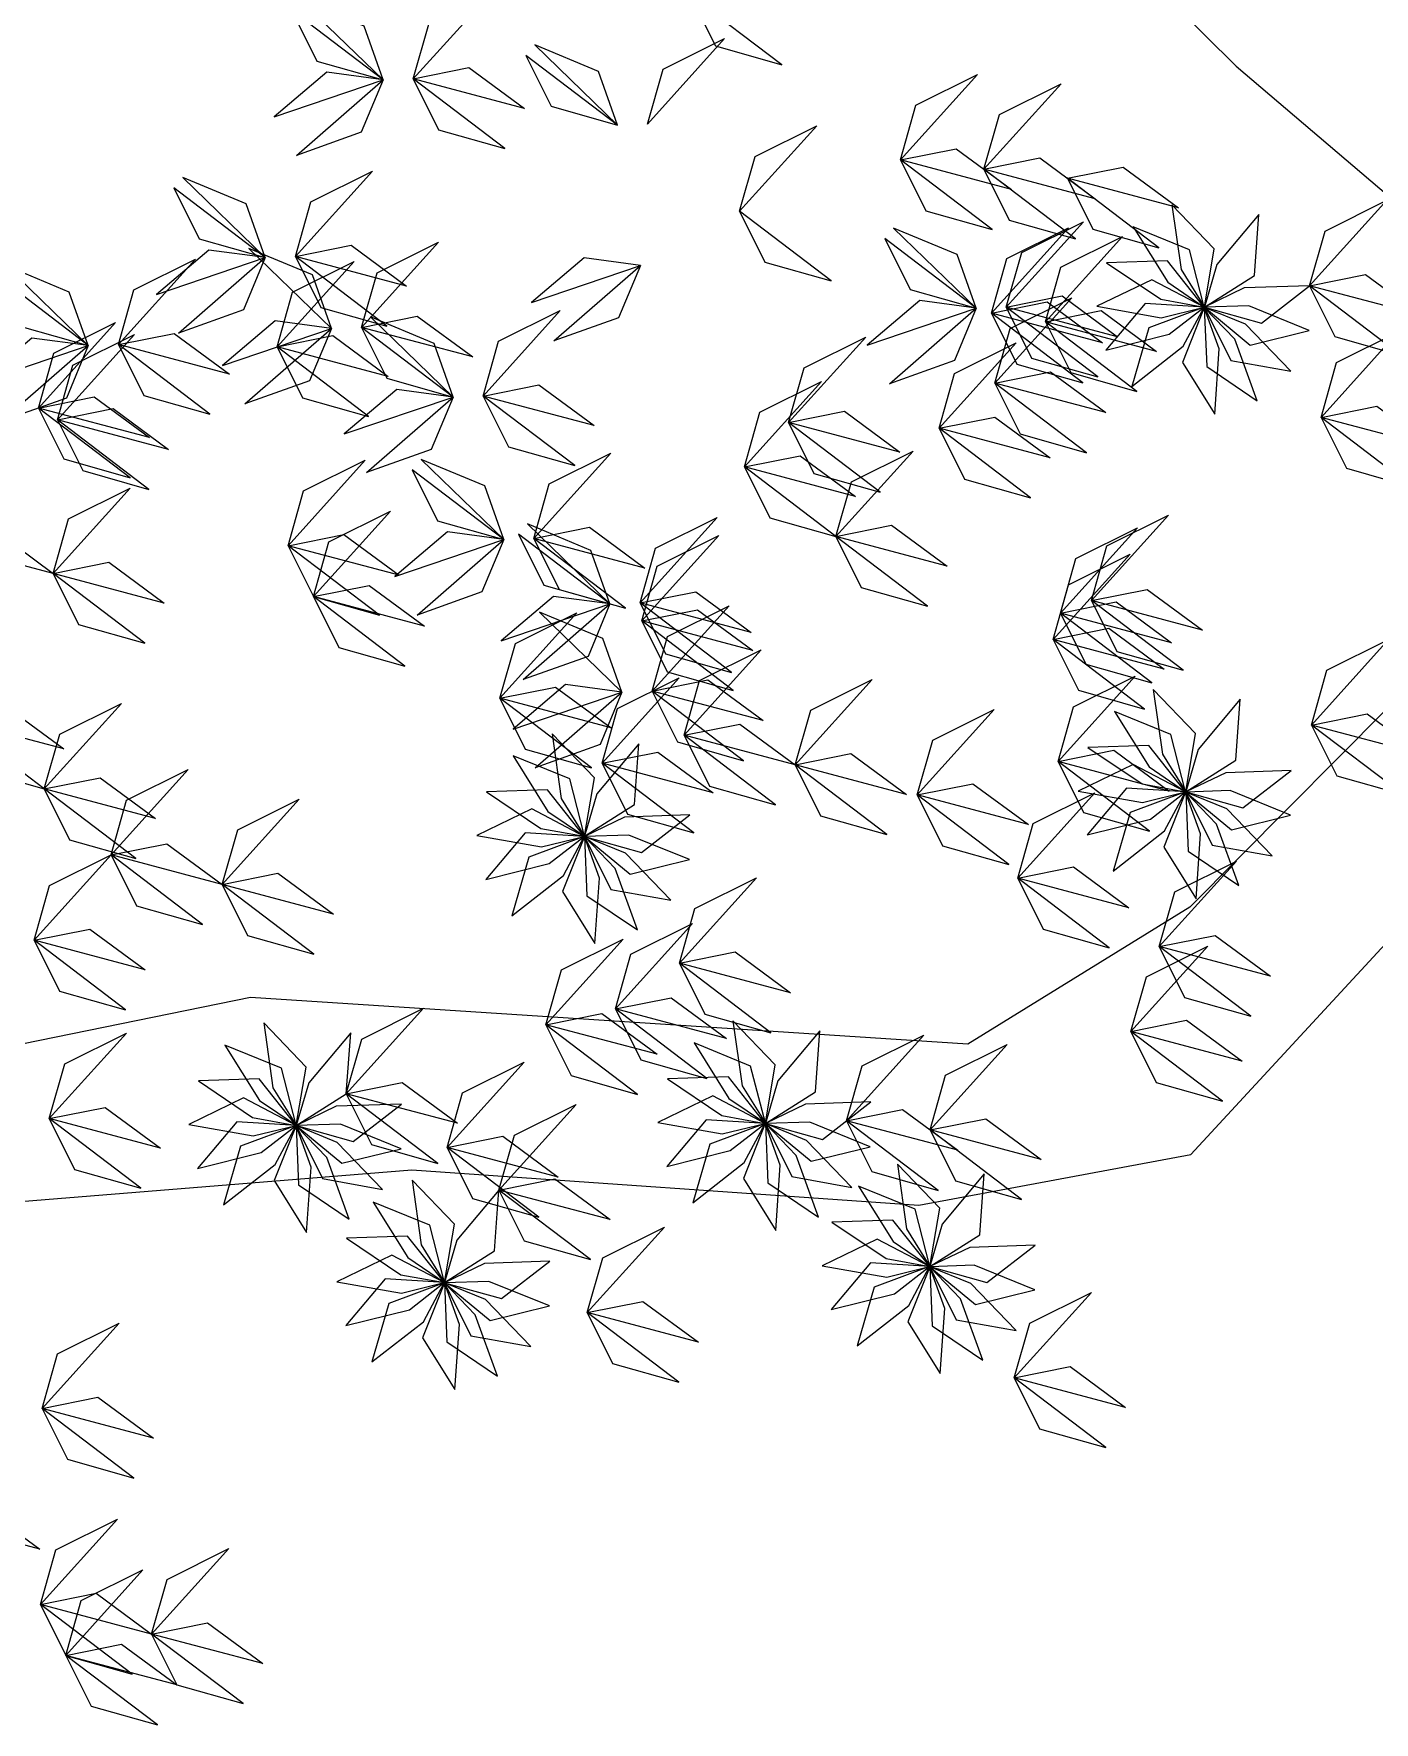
# Model space of a CAD drawing. Header units: inches. Extents: x -173 to 14008, y -3334 to 10368.
# Drawn here: x 6540.6 to 6610.5, y 7983.3 to 8071.3 of the extents above; entities that cross this region are included whole.
import ezdxf

# ---------------------------------------------------------------- set-up
doc = ezdxf.new("R2010")
doc.units = ezdxf.units.IN
doc.header["$MEASUREMENT"] = 0
doc.layers.add('ARREDAMENTO', color=8, linetype='Continuous', lineweight=18)

msp = doc.modelspace()

# ---------------------------------------------------------------- linework, layer by layer
at = {"layer": 'ARREDAMENTO', "linetype": 'Continuous', "lineweight": 0}
for points in [[(6539.931, 8123.525), (6550.28, 8115.183), (6563.2, 8108.784), (6573.536, 8103.665), (6580.661, 8095.31), (6593.618, 8079.241), (6603.327, 8069.606), (6616.912, 8058.052), (6620.813, 8049.685), (6613.762, 8038.697), (6600.916, 8025.752), (6589.337, 8018.615), (6551.93, 8021.051), (6535.823, 8017.766)], [(6535.208, 8010.026), (6560.347, 8012.057), (6586.79, 8010.223), (6600.965, 8012.857), (6618.303, 8031.621), (6629.869, 8041.982), (6637.671, 8025.248), (6648.77, 7989.183), (6654.05, 7957.609)]]:
    msp.add_lwpolyline(points, dxfattribs=at)
at = {"layer": 'ARREDAMENTO', "lineweight": 0}
for points in [[(6560.425, 8068.951), (6561.231, 8071.804), (6564.444, 8073.404), (6560.425, 8068.951)], [(6554.083, 8072.53), (6555.405, 8069.876), (6558.858, 8068.899), (6554.083, 8072.53)], [(6558.858, 8068.899), (6557.862, 8071.691), (6554.55, 8073.073), (6558.858, 8068.899)], [(6574.864, 8073.316), (6576.185, 8070.662), (6579.638, 8069.685), (6574.864, 8073.316)], [(6571.076, 8066.542), (6570.08, 8069.334), (6566.768, 8070.716), (6571.076, 8066.542)], [(6572.643, 8066.594), (6573.45, 8069.447), (6576.662, 8071.046), (6572.643, 8066.594)], [(6566.302, 8070.173), (6567.623, 8067.519), (6571.076, 8066.542), (6566.302, 8070.173)], [(6558.858, 8068.899), (6555.919, 8069.289), (6553.177, 8066.973), (6558.858, 8068.899)], [(6560.425, 8068.951), (6563.331, 8069.536), (6566.221, 8067.409), (6560.425, 8068.951)], [(6560.425, 8068.951), (6561.746, 8066.298), (6565.199, 8065.321), (6560.425, 8068.951)], [(6585.831, 8064.719), (6586.638, 8067.572), (6589.85, 8069.171), (6585.831, 8064.719)], [(6558.858, 8068.899), (6557.717, 8066.163), (6554.337, 8064.958), (6558.858, 8068.899)], [(6590.182, 8064.24), (6590.989, 8067.093), (6594.201, 8068.693), (6590.182, 8064.24)], [(6577.444, 8062.049), (6578.25, 8064.902), (6581.463, 8066.501), (6577.444, 8062.049)], [(6585.831, 8064.719), (6588.737, 8065.304), (6591.627, 8063.177), (6585.831, 8064.719)], [(6585.831, 8064.719), (6587.152, 8062.065), (6590.605, 8061.088), (6585.831, 8064.719)], [(6590.182, 8064.24), (6593.088, 8064.825), (6595.978, 8062.698), (6590.182, 8064.24)], [(6552.709, 8059.634), (6551.713, 8062.427), (6548.401, 8063.808), (6552.709, 8059.634)], [(6554.276, 8059.687), (6555.083, 8062.539), (6558.295, 8064.139), (6554.276, 8059.687)], [(6590.182, 8064.24), (6591.503, 8061.587), (6594.956, 8060.61), (6590.182, 8064.24)], [(6594.533, 8063.762), (6597.44, 8064.347), (6600.33, 8062.219), (6594.533, 8063.762)], [(6594.533, 8063.762), (6595.855, 8061.108), (6599.308, 8060.131), (6594.533, 8063.762)], [(6547.935, 8063.265), (6549.256, 8060.611), (6552.709, 8059.634), (6547.935, 8063.265)], [(6577.444, 8062.049), (6578.765, 8059.395), (6582.218, 8058.418), (6577.444, 8062.049)], [(6599.985, 8062.387), (6600.46, 8059.011), (6601.675, 8057.051), (6602.19, 8060.092), (6599.985, 8062.387)], [(6607.165, 8058.163), (6607.972, 8061.015), (6611.184, 8062.615), (6607.165, 8058.163)], [(6589.78, 8056.994), (6588.784, 8059.786), (6585.472, 8061.168), (6589.78, 8056.994)], [(6590.568, 8056.729), (6591.374, 8059.582), (6594.587, 8061.181), (6590.568, 8056.729)], [(6591.347, 8057.046), (6592.153, 8059.899), (6595.366, 8061.499), (6591.347, 8057.046)], [(6597.957, 8061.238), (6599.764, 8058.347), (6601.671, 8057.051), (6600.904, 8060.038), (6597.957, 8061.238)], [(6604.515, 8061.873), (6602.325, 8059.262), (6601.681, 8057.047), (6604.286, 8058.699), (6604.515, 8061.873)], [(6554.276, 8059.687), (6557.182, 8060.272), (6560.072, 8058.144), (6554.276, 8059.687)], [(6557.729, 8055.989), (6558.536, 8058.842), (6561.748, 8060.441), (6557.729, 8055.989)], [(6585.006, 8060.625), (6586.327, 8057.971), (6589.78, 8056.994), (6585.006, 8060.625)], [(6593.388, 8056.283), (6594.195, 8059.135), (6597.407, 8060.735), (6593.388, 8056.283)], [(6545.048, 8055.093), (6545.854, 8057.945), (6549.067, 8059.545), (6545.048, 8055.093)], [(6552.709, 8059.634), (6549.77, 8060.024), (6547.029, 8057.709), (6552.709, 8059.634)], [(6552.709, 8059.634), (6551.568, 8056.898), (6548.188, 8055.693), (6552.709, 8059.634)], [(6556.162, 8055.937), (6555.167, 8058.729), (6551.855, 8060.111), (6556.162, 8055.937)], [(6553.322, 8054.974), (6554.129, 8057.826), (6557.341, 8059.426), (6553.322, 8054.974)], [(6554.276, 8059.687), (6555.597, 8057.033), (6559.05, 8056.056), (6554.276, 8059.687)], [(6572.269, 8059.222), (6569.331, 8059.612), (6566.589, 8057.296), (6572.269, 8059.222)], [(6596.572, 8059.363), (6599.398, 8057.458), (6601.668, 8057.049), (6599.752, 8059.466), (6596.572, 8059.363)], [(6538.707, 8058.671), (6540.028, 8056.017), (6543.481, 8055.04), (6538.707, 8058.671)], [(6543.481, 8055.04), (6542.485, 8057.833), (6539.173, 8059.214), (6543.481, 8055.04)], [(6572.269, 8059.222), (6571.128, 8056.486), (6567.748, 8055.281), (6572.269, 8059.222)], [(6596.069, 8057.088), (6599.426, 8056.496), (6601.666, 8057.046), (6598.932, 8058.475), (6596.069, 8057.088)], [(6607.165, 8058.163), (6610.071, 8058.748), (6612.961, 8056.62), (6607.165, 8058.163)], [(6590.75, 8053.087), (6591.556, 8055.939), (6594.769, 8057.539), (6590.75, 8053.087)], [(6591.347, 8057.046), (6594.253, 8057.631), (6597.143, 8055.504), (6591.347, 8057.046)], [(6607.165, 8058.163), (6603.759, 8058.044), (6601.682, 8057.04), (6604.653, 8056.21), (6607.165, 8058.163)], [(6607.165, 8058.163), (6608.486, 8055.509), (6611.939, 8054.532), (6607.165, 8058.163)], [(6564.07, 8052.411), (6564.877, 8055.263), (6568.089, 8056.863), (6564.07, 8052.411)], [(6589.78, 8056.994), (6586.841, 8057.384), (6584.099, 8055.068), (6589.78, 8056.994)], [(6589.78, 8056.994), (6588.639, 8054.258), (6585.259, 8053.053), (6589.78, 8056.994)], [(6590.568, 8056.729), (6593.474, 8057.314), (6596.364, 8055.187), (6590.568, 8056.729)], [(6590.568, 8056.729), (6591.889, 8054.075), (6595.342, 8053.098), (6590.568, 8056.729)], [(6591.347, 8057.046), (6592.668, 8054.393), (6596.121, 8053.416), (6591.347, 8057.046)], [(6593.388, 8056.283), (6596.294, 8056.868), (6599.184, 8054.74), (6593.388, 8056.283)], [(6596.535, 8054.804), (6599.842, 8055.629), (6601.665, 8057.043), (6598.586, 8057.236), (6596.535, 8054.804)], [(6597.889, 8052.907), (6600.575, 8055.006), (6601.665, 8057.039), (6598.774, 8055.964), (6597.889, 8052.907)], [(6602.214, 8051.463), (6602.452, 8054.863), (6601.67, 8057.034), (6600.535, 8054.166), (6602.214, 8051.463)], [(6604.436, 8052.165), (6603.27, 8055.368), (6601.674, 8057.033), (6601.803, 8053.951), (6604.436, 8052.165)], [(6606.181, 8053.711), (6603.813, 8056.162), (6601.678, 8057.034), (6603.049, 8054.271), (6606.181, 8053.711)], [(6607.146, 8055.832), (6603.986, 8057.109), (6601.68, 8057.036), (6604.057, 8055.07), (6607.146, 8055.832)], [(6540.881, 8051.784), (6541.688, 8054.637), (6544.9, 8056.236), (6540.881, 8051.784)], [(6556.162, 8055.937), (6553.224, 8056.326), (6550.482, 8054.011), (6556.162, 8055.937)], [(6556.162, 8055.937), (6555.021, 8053.201), (6551.641, 8051.995), (6556.162, 8055.937)], [(6557.729, 8055.989), (6560.635, 8056.574), (6563.525, 8054.447), (6557.729, 8055.989)], [(6557.729, 8055.989), (6559.05, 8053.335), (6562.503, 8052.358), (6557.729, 8055.989)], [(6562.503, 8052.358), (6561.508, 8055.151), (6558.196, 8056.532), (6562.503, 8052.358)], [(6593.388, 8056.283), (6594.709, 8053.629), (6598.162, 8052.652), (6593.388, 8056.283)], [(6607.763, 8051.298), (6608.57, 8054.151), (6611.782, 8055.75), (6607.763, 8051.298)], [(6543.481, 8055.04), (6540.542, 8055.43), (6537.8, 8053.114), (6543.481, 8055.04)], [(6543.481, 8055.04), (6542.34, 8052.304), (6538.96, 8051.099), (6543.481, 8055.04)], [(6541.87, 8051.173), (6542.677, 8054.026), (6545.889, 8055.625), (6541.87, 8051.173)], [(6545.048, 8055.093), (6547.954, 8055.678), (6550.844, 8053.55), (6545.048, 8055.093)], [(6545.048, 8055.093), (6546.369, 8052.439), (6549.822, 8051.462), (6545.048, 8055.093)], [(6553.322, 8054.974), (6556.228, 8055.559), (6559.118, 8053.431), (6553.322, 8054.974)], [(6553.322, 8054.974), (6554.643, 8052.32), (6558.096, 8051.343), (6553.322, 8054.974)], [(6579.999, 8051.032), (6580.806, 8053.884), (6584.018, 8055.484), (6579.999, 8051.032)], [(6587.839, 8050.732), (6588.645, 8053.584), (6591.858, 8055.184), (6587.839, 8050.732)], [(6577.69, 8048.714), (6578.497, 8051.567), (6581.709, 8053.167), (6577.69, 8048.714)], [(6590.75, 8053.087), (6593.656, 8053.672), (6596.546, 8051.544), (6590.75, 8053.087)], [(6590.75, 8053.087), (6592.071, 8050.433), (6595.524, 8049.456), (6590.75, 8053.087)], [(6540.881, 8051.784), (6543.787, 8052.369), (6546.677, 8050.242), (6540.881, 8051.784)], [(6562.503, 8052.358), (6559.565, 8052.748), (6556.823, 8050.432), (6562.503, 8052.358)], [(6562.503, 8052.358), (6561.362, 8049.622), (6557.982, 8048.417), (6562.503, 8052.358)], [(6564.07, 8052.411), (6566.976, 8052.996), (6569.866, 8050.868), (6564.07, 8052.411)], [(6564.07, 8052.411), (6565.391, 8049.757), (6568.844, 8048.78), (6564.07, 8052.411)], [(6540.881, 8051.784), (6542.202, 8049.13), (6545.655, 8048.153), (6540.881, 8051.784)], [(6541.87, 8051.173), (6544.776, 8051.758), (6547.666, 8049.631), (6541.87, 8051.173)], [(6579.999, 8051.032), (6582.905, 8051.617), (6585.795, 8049.489), (6579.999, 8051.032)], [(6587.839, 8050.732), (6590.745, 8051.317), (6593.635, 8049.189), (6587.839, 8050.732)], [(6607.763, 8051.298), (6610.669, 8051.883), (6613.559, 8049.756), (6607.763, 8051.298)], [(6541.87, 8051.173), (6543.191, 8048.519), (6546.644, 8047.542), (6541.87, 8051.173)], [(6579.999, 8051.032), (6581.32, 8048.378), (6584.773, 8047.401), (6579.999, 8051.032)], [(6587.839, 8050.732), (6589.16, 8048.078), (6592.613, 8047.101), (6587.839, 8050.732)], [(6607.763, 8051.298), (6609.084, 8048.644), (6612.537, 8047.667), (6607.763, 8051.298)], [(6553.894, 8044.607), (6554.7, 8047.46), (6557.913, 8049.06), (6553.894, 8044.607)], [(6565.144, 8044.933), (6564.149, 8047.725), (6560.837, 8049.107), (6565.144, 8044.933)], [(6566.711, 8044.985), (6567.518, 8047.838), (6570.73, 8049.437), (6566.711, 8044.985)], [(6566.711, 8044.985), (6567.518, 8047.838), (6570.73, 8049.437), (6566.711, 8044.985)], [(6577.69, 8048.714), (6580.596, 8049.299), (6583.486, 8047.172), (6577.69, 8048.714)], [(6577.69, 8048.714), (6579.011, 8046.061), (6582.464, 8045.084), (6577.69, 8048.714)], [(6582.464, 8045.084), (6583.271, 8047.936), (6586.483, 8049.536), (6582.464, 8045.084)], [(6560.37, 8048.564), (6561.691, 8045.91), (6565.144, 8044.933), (6560.37, 8048.564)], [(6541.646, 8043.16), (6542.453, 8046.013), (6545.665, 8047.612), (6541.646, 8043.16)], [(6555.215, 8041.954), (6556.021, 8044.806), (6559.234, 8046.406), (6555.215, 8041.954)], [(6572.25, 8041.622), (6573.057, 8044.474), (6576.269, 8046.074), (6572.25, 8041.622)], [(6595.79, 8041.742), (6596.597, 8044.594), (6599.809, 8046.194), (6595.79, 8041.742)], [(6535.85, 8044.702), (6538.756, 8045.287), (6541.646, 8043.16), (6535.85, 8044.702)], [(6553.894, 8044.607), (6556.8, 8045.192), (6559.69, 8043.065), (6553.894, 8044.607)], [(6565.144, 8044.933), (6562.205, 8045.323), (6559.464, 8043.007), (6565.144, 8044.933)], [(6565.909, 8045.2), (6567.23, 8042.546), (6570.683, 8041.569), (6565.909, 8045.2)], [(6570.683, 8041.569), (6569.688, 8044.362), (6566.376, 8045.743), (6570.683, 8041.569)], [(6566.711, 8044.985), (6569.617, 8045.57), (6572.507, 8043.443), (6566.711, 8044.985)], [(6566.711, 8044.985), (6569.617, 8045.57), (6572.507, 8043.443), (6566.711, 8044.985)], [(6582.464, 8045.084), (6585.37, 8045.669), (6588.26, 8043.541), (6582.464, 8045.084)], [(6594.168, 8041.086), (6594.975, 8043.938), (6598.187, 8045.538), (6594.168, 8041.086)], [(6553.894, 8044.607), (6555.215, 8041.954), (6558.668, 8040.977), (6553.894, 8044.607)], [(6565.144, 8044.933), (6564.003, 8042.197), (6560.623, 8040.992), (6565.144, 8044.933)], [(6566.711, 8044.985), (6568.032, 8042.331), (6571.485, 8041.354), (6566.711, 8044.985)], [(6566.711, 8044.985), (6568.032, 8042.331), (6571.485, 8041.354), (6566.711, 8044.985)], [(6572.34, 8040.685), (6573.147, 8043.538), (6576.359, 8045.137), (6572.34, 8040.685)], [(6582.464, 8045.084), (6583.785, 8042.43), (6587.238, 8041.453), (6582.464, 8045.084)], [(6541.646, 8043.16), (6544.552, 8043.745), (6547.442, 8041.618), (6541.646, 8043.16)], [(6593.783, 8039.719), (6594.59, 8042.572), (6597.802, 8044.171), (6593.783, 8039.719)], [(6541.646, 8043.16), (6542.967, 8040.506), (6546.42, 8039.529), (6541.646, 8043.16)], [(6555.215, 8041.954), (6558.121, 8042.539), (6561.011, 8040.411), (6555.215, 8041.954)], [(6555.215, 8041.954), (6556.536, 8039.3), (6559.989, 8038.323), (6555.215, 8041.954)], [(6570.683, 8041.569), (6567.744, 8041.959), (6565.003, 8039.643), (6570.683, 8041.569)], [(6572.25, 8041.622), (6575.156, 8042.206), (6578.046, 8040.079), (6572.25, 8041.622)], [(6594.168, 8041.086), (6597.074, 8041.671), (6599.964, 8039.543), (6594.168, 8041.086)], [(6595.79, 8041.742), (6598.696, 8042.327), (6601.586, 8040.199), (6595.79, 8041.742)], [(6595.79, 8041.742), (6597.111, 8039.088), (6600.564, 8038.111), (6595.79, 8041.742)], [(6564.941, 8036.653), (6565.748, 8039.506), (6568.96, 8041.105), (6564.941, 8036.653)], [(6570.683, 8041.569), (6569.542, 8038.833), (6566.162, 8037.628), (6570.683, 8041.569)], [(6571.307, 8036.974), (6570.311, 8039.766), (6566.999, 8041.148), (6571.307, 8036.974)], [(6572.25, 8041.622), (6573.571, 8038.968), (6577.024, 8037.991), (6572.25, 8041.622)], [(6572.34, 8040.685), (6575.247, 8041.27), (6578.137, 8039.143), (6572.34, 8040.685)], [(6572.874, 8037.026), (6573.681, 8039.879), (6576.893, 8041.478), (6572.874, 8037.026)], [(6594.168, 8041.086), (6595.489, 8038.432), (6598.942, 8037.455), (6594.168, 8041.086)], [(6572.34, 8040.685), (6573.661, 8038.031), (6577.114, 8037.054), (6572.34, 8040.685)], [(6593.783, 8039.719), (6596.689, 8040.304), (6599.579, 8038.177), (6593.783, 8039.719)], [(6574.544, 8034.721), (6575.351, 8037.574), (6578.563, 8039.173), (6574.544, 8034.721)], [(6593.783, 8039.719), (6595.104, 8037.065), (6598.557, 8036.088), (6593.783, 8039.719)], [(6607.26, 8035.257), (6608.067, 8038.11), (6611.279, 8039.709), (6607.26, 8035.257)], [(6564.941, 8036.653), (6567.847, 8037.238), (6570.737, 8035.111), (6564.941, 8036.653)], [(6571.307, 8036.974), (6568.368, 8037.363), (6565.627, 8035.048), (6571.307, 8036.974)], [(6570.273, 8033.262), (6571.08, 8036.115), (6574.292, 8037.714), (6570.273, 8033.262)], [(6572.874, 8037.026), (6575.78, 8037.611), (6578.67, 8035.484), (6572.874, 8037.026)], [(6580.34, 8033.179), (6581.147, 8036.031), (6584.359, 8037.631), (6580.34, 8033.179)], [(6594.049, 8033.353), (6594.856, 8036.206), (6598.068, 8037.805), (6594.049, 8033.353)], [(6541.187, 8031.92), (6541.994, 8034.773), (6545.207, 8036.372), (6541.187, 8031.92)], [(6564.941, 8036.653), (6566.262, 8033.999), (6569.715, 8033.022), (6564.941, 8036.653)], [(6571.307, 8036.974), (6570.166, 8034.238), (6566.786, 8033.032), (6571.307, 8036.974)], [(6572.874, 8037.026), (6574.195, 8034.372), (6577.648, 8033.395), (6572.874, 8037.026)], [(6599.014, 8037.112), (6599.489, 8033.737), (6600.704, 8031.776), (6601.219, 8034.818), (6599.014, 8037.112)], [(6603.544, 8036.599), (6601.354, 8033.988), (6600.71, 8031.772), (6603.315, 8033.425), (6603.544, 8036.599)], [(6536.413, 8035.551), (6539.319, 8036.136), (6542.209, 8034.008), (6536.413, 8035.551)], [(6536.413, 8035.551), (6537.734, 8032.897), (6541.187, 8031.92), (6536.413, 8035.551)], [(6586.704, 8031.612), (6587.511, 8034.464), (6590.723, 8036.064), (6586.704, 8031.612)], [(6596.986, 8035.963), (6598.793, 8033.073), (6600.7, 8031.776), (6599.934, 8034.764), (6596.986, 8035.963)], [(6607.26, 8035.257), (6610.166, 8035.842), (6613.056, 8033.715), (6607.26, 8035.257)], [(6567.662, 8034.792), (6568.137, 8031.417), (6569.352, 8029.456), (6569.867, 8032.497), (6567.662, 8034.792)], [(6574.544, 8034.721), (6577.45, 8035.306), (6580.34, 8033.179), (6574.544, 8034.721)], [(6574.544, 8034.721), (6575.865, 8032.067), (6579.318, 8031.09), (6574.544, 8034.721)], [(6607.26, 8035.257), (6608.581, 8032.603), (6612.034, 8031.626), (6607.26, 8035.257)], [(6572.193, 8034.278), (6570.002, 8031.667), (6569.358, 8029.452), (6571.963, 8031.105), (6572.193, 8034.278)], [(6570.273, 8033.262), (6573.179, 8033.847), (6576.069, 8031.72), (6570.273, 8033.262)], [(6580.34, 8033.179), (6583.246, 8033.764), (6586.136, 8031.636), (6580.34, 8033.179)], [(6594.049, 8033.353), (6596.956, 8033.938), (6599.845, 8031.811), (6594.049, 8033.353)], [(6595.601, 8034.089), (6598.427, 8032.183), (6600.697, 8031.775), (6598.781, 8034.192), (6595.601, 8034.089)], [(6544.669, 8028.483), (6545.475, 8031.335), (6548.688, 8032.935), (6544.669, 8028.483)], [(6565.634, 8033.643), (6567.441, 8030.752), (6569.348, 8029.456), (6568.582, 8032.444), (6565.634, 8033.643)], [(6570.273, 8033.262), (6571.594, 8030.608), (6575.047, 8029.631), (6570.273, 8033.262)], [(6580.34, 8033.179), (6581.661, 8030.525), (6585.114, 8029.548), (6580.34, 8033.179)], [(6594.049, 8033.353), (6595.37, 8030.699), (6598.823, 8029.722), (6594.049, 8033.353)], [(6595.098, 8031.813), (6598.455, 8031.222), (6600.695, 8031.772), (6597.961, 8033.201), (6595.098, 8031.813)], [(6606.194, 8032.888), (6602.788, 8032.769), (6600.711, 8031.765), (6603.682, 8030.936), (6606.194, 8032.888)], [(6541.187, 8031.92), (6544.094, 8032.505), (6546.984, 8030.378), (6541.187, 8031.92)], [(6586.704, 8031.612), (6589.61, 8032.197), (6592.5, 8030.069), (6586.704, 8031.612)], [(6595.564, 8029.53), (6598.871, 8030.354), (6600.694, 8031.768), (6597.615, 8031.962), (6595.564, 8029.53)], [(6541.187, 8031.92), (6542.508, 8029.266), (6545.961, 8028.289), (6541.187, 8031.92)], [(6550.465, 8026.94), (6551.272, 8029.793), (6554.484, 8031.392), (6550.465, 8026.94)], [(6564.249, 8031.769), (6567.075, 8029.863), (6569.345, 8029.454), (6567.429, 8031.872), (6564.249, 8031.769)], [(6586.704, 8031.612), (6588.025, 8028.958), (6591.478, 8027.981), (6586.704, 8031.612)], [(6591.942, 8027.271), (6592.748, 8030.123), (6595.961, 8031.723), (6591.942, 8027.271)], [(6596.918, 8027.633), (6599.604, 8029.732), (6600.694, 8031.765), (6597.803, 8030.69), (6596.918, 8027.633)], [(6601.243, 8026.189), (6601.481, 8029.589), (6600.699, 8031.759), (6599.564, 8028.892), (6601.243, 8026.189)], [(6603.465, 8026.891), (6602.3, 8030.094), (6600.703, 8031.759), (6600.832, 8028.677), (6603.465, 8026.891)], [(6605.21, 8028.436), (6602.842, 8030.888), (6600.707, 8031.76), (6602.078, 8028.997), (6605.21, 8028.436)], [(6606.175, 8030.558), (6603.015, 8031.834), (6600.71, 8031.762), (6603.086, 8029.796), (6606.175, 8030.558)], [(6563.746, 8029.493), (6567.103, 8028.901), (6569.343, 8029.451), (6566.609, 8030.881), (6563.746, 8029.493)], [(6574.842, 8030.568), (6571.436, 8030.449), (6569.359, 8029.445), (6572.33, 8028.615), (6574.842, 8030.568)], [(6564.212, 8027.209), (6567.519, 8028.034), (6569.342, 8029.448), (6566.263, 8029.642), (6564.212, 8027.209)], [(6565.566, 8025.313), (6568.252, 8027.411), (6569.342, 8029.444), (6566.451, 8028.369), (6565.566, 8025.313)], [(6569.891, 8023.869), (6570.129, 8027.269), (6569.347, 8029.439), (6568.212, 8026.571), (6569.891, 8023.869)], [(6572.114, 8024.571), (6570.948, 8027.773), (6569.351, 8029.438), (6569.48, 8026.357), (6572.114, 8024.571)], [(6573.858, 8026.116), (6571.49, 8028.568), (6569.355, 8029.439), (6570.726, 8026.676), (6573.858, 8026.116)], [(6574.823, 8028.237), (6571.663, 8029.514), (6569.358, 8029.442), (6571.734, 8027.475), (6574.823, 8028.237)], [(6540.65, 8024.03), (6541.456, 8026.883), (6544.669, 8028.483), (6540.65, 8024.03)], [(6544.669, 8028.483), (6547.575, 8029.067), (6550.465, 8026.94), (6544.669, 8028.483)], [(6544.669, 8028.483), (6545.99, 8025.829), (6549.443, 8024.852), (6544.669, 8028.483)], [(6591.942, 8027.271), (6594.848, 8027.856), (6597.738, 8025.728), (6591.942, 8027.271)], [(6599.325, 8023.702), (6600.132, 8026.554), (6603.344, 8028.154), (6599.325, 8023.702)], [(6550.465, 8026.94), (6553.371, 8027.525), (6556.261, 8025.398), (6550.465, 8026.94)], [(6550.465, 8026.94), (6551.786, 8024.286), (6555.239, 8023.309), (6550.465, 8026.94)], [(6574.302, 8022.838), (6575.109, 8025.691), (6578.321, 8027.29), (6574.302, 8022.838)], [(6591.942, 8027.271), (6593.263, 8024.617), (6596.716, 8023.64), (6591.942, 8027.271)], [(6540.65, 8024.03), (6543.556, 8024.615), (6546.446, 8022.488), (6540.65, 8024.03)], [(6540.65, 8024.03), (6541.971, 8021.377), (6545.424, 8020.4), (6540.65, 8024.03)], [(6567.343, 8019.63), (6568.15, 8022.483), (6571.363, 8024.082), (6567.343, 8019.63)], [(6570.967, 8020.45), (6571.774, 8023.302), (6574.986, 8024.902), (6570.967, 8020.45)], [(6599.325, 8023.702), (6602.231, 8024.286), (6605.121, 8022.159), (6599.325, 8023.702)], [(6574.302, 8022.838), (6577.208, 8023.423), (6580.098, 8021.296), (6574.302, 8022.838)], [(6597.845, 8019.274), (6598.652, 8022.127), (6601.864, 8023.726), (6597.845, 8019.274)], [(6599.325, 8023.702), (6600.646, 8021.048), (6604.099, 8020.071), (6599.325, 8023.702)], [(6574.302, 8022.838), (6575.623, 8020.184), (6579.076, 8019.207), (6574.302, 8022.838)], [(6570.967, 8020.45), (6573.873, 8021.035), (6576.763, 8018.907), (6570.967, 8020.45)], [(6552.631, 8019.719), (6553.105, 8016.344), (6554.321, 8014.383), (6554.836, 8017.424), (6552.631, 8019.719)], [(6556.931, 8016.032), (6557.738, 8018.884), (6560.951, 8020.484), (6556.931, 8016.032)], [(6567.343, 8019.63), (6570.25, 8020.215), (6573.14, 8018.088), (6567.343, 8019.63)], [(6567.343, 8019.63), (6568.664, 8016.976), (6572.118, 8015.999), (6567.343, 8019.63)], [(6570.967, 8020.45), (6572.288, 8017.796), (6575.741, 8016.819), (6570.967, 8020.45)], [(6577.097, 8019.824), (6577.572, 8016.449), (6578.787, 8014.489), (6579.302, 8017.53), (6577.097, 8019.824)], [(6597.845, 8019.274), (6600.751, 8019.859), (6603.641, 8017.732), (6597.845, 8019.274)], [(6541.448, 8014.734), (6542.254, 8017.587), (6545.467, 8019.186), (6541.448, 8014.734)], [(6557.161, 8019.205), (6554.971, 8016.594), (6554.327, 8014.379), (6556.931, 8016.032), (6557.161, 8019.205)], [(6581.628, 8019.311), (6579.437, 8016.7), (6578.793, 8014.485), (6581.398, 8016.137), (6581.628, 8019.311)], [(6583.021, 8014.624), (6583.828, 8017.477), (6587.04, 8019.076), (6583.021, 8014.624)], [(6597.845, 8019.274), (6599.166, 8016.621), (6602.619, 8015.644), (6597.845, 8019.274)], [(6550.603, 8018.57), (6552.409, 8015.679), (6554.317, 8014.383), (6553.55, 8017.371), (6550.603, 8018.57)], [(6575.069, 8018.676), (6576.876, 8015.785), (6578.784, 8014.489), (6578.017, 8017.476), (6575.069, 8018.676)], [(6587.372, 8014.145), (6588.179, 8016.998), (6591.392, 8018.598), (6587.372, 8014.145)], [(6562.191, 8013.226), (6562.998, 8016.079), (6566.21, 8017.678), (6562.191, 8013.226)], [(6549.218, 8016.696), (6552.044, 8014.79), (6554.314, 8014.381), (6552.398, 8016.799), (6549.218, 8016.696)], [(6556.931, 8016.032), (6559.838, 8016.617), (6562.728, 8014.489), (6556.931, 8016.032)], [(6573.684, 8016.801), (6576.51, 8014.895), (6578.78, 8014.487), (6576.864, 8016.904), (6573.684, 8016.801)], [(6541.448, 8014.734), (6544.354, 8015.319), (6547.244, 8013.192), (6541.448, 8014.734)], [(6548.715, 8014.42), (6552.071, 8013.828), (6554.312, 8014.378), (6551.578, 8015.808), (6548.715, 8014.42)], [(6559.811, 8015.495), (6556.405, 8015.376), (6554.328, 8014.372), (6557.299, 8013.542), (6559.811, 8015.495)], [(6556.931, 8016.032), (6558.253, 8013.378), (6561.706, 8012.401), (6556.931, 8016.032)], [(6564.894, 8011.009), (6565.7, 8013.862), (6568.913, 8015.462), (6564.894, 8011.009)], [(6573.181, 8014.526), (6576.538, 8013.934), (6578.778, 8014.484), (6576.044, 8015.913), (6573.181, 8014.526)], [(6584.277, 8015.601), (6580.871, 8015.481), (6578.794, 8014.478), (6581.765, 8013.648), (6584.277, 8015.601)], [(6541.448, 8014.734), (6542.769, 8012.08), (6546.222, 8011.103), (6541.448, 8014.734)], [(6549.181, 8012.136), (6552.488, 8012.961), (6554.311, 8014.375), (6551.232, 8014.569), (6549.181, 8012.136)], [(6550.535, 8010.24), (6553.221, 8012.338), (6554.311, 8014.371), (6551.42, 8013.296), (6550.535, 8010.24)], [(6554.86, 8008.796), (6555.098, 8012.196), (6554.316, 8014.366), (6553.18, 8011.498), (6554.86, 8008.796)], [(6557.082, 8009.498), (6555.916, 8012.7), (6554.32, 8014.365), (6554.449, 8011.284), (6557.082, 8009.498)], [(6558.827, 8011.043), (6556.459, 8013.495), (6554.323, 8014.366), (6555.695, 8011.603), (6558.827, 8011.043)], [(6559.792, 8013.164), (6556.632, 8014.441), (6554.326, 8014.369), (6556.703, 8012.402), (6559.792, 8013.164)], [(6573.647, 8012.242), (6576.954, 8013.067), (6578.777, 8014.48), (6575.698, 8014.674), (6573.647, 8012.242)], [(6575.002, 8010.345), (6577.687, 8012.444), (6578.777, 8014.477), (6575.886, 8013.402), (6575.002, 8010.345)], [(6579.326, 8008.901), (6579.564, 8012.301), (6578.782, 8014.472), (6577.647, 8011.604), (6579.326, 8008.901)], [(6581.549, 8009.603), (6580.383, 8012.806), (6578.786, 8014.471), (6578.915, 8011.389), (6581.549, 8009.603)], [(6583.293, 8011.149), (6580.925, 8013.6), (6578.79, 8014.472), (6580.161, 8011.709), (6583.293, 8011.149)], [(6584.258, 8013.27), (6581.098, 8014.547), (6578.793, 8014.474), (6581.169, 8012.508), (6584.258, 8013.27)], [(6583.021, 8014.624), (6585.927, 8015.209), (6588.817, 8013.082), (6583.021, 8014.624)], [(6583.021, 8014.624), (6584.342, 8011.97), (6587.795, 8010.993), (6583.021, 8014.624)], [(6587.372, 8014.145), (6590.279, 8014.73), (6593.169, 8012.603), (6587.372, 8014.145)], [(6562.191, 8013.226), (6565.097, 8013.811), (6567.987, 8011.684), (6562.191, 8013.226)], [(6587.372, 8014.145), (6588.694, 8011.492), (6592.147, 8010.515), (6587.372, 8014.145)], [(6562.191, 8013.226), (6563.512, 8010.572), (6566.965, 8009.595), (6562.191, 8013.226)], [(6585.669, 8012.362), (6586.144, 8008.986), (6587.359, 8007.026), (6587.874, 8010.067), (6585.669, 8012.362)], [(6590.2, 8011.848), (6588.009, 8009.237), (6587.365, 8007.022), (6589.97, 8008.675), (6590.2, 8011.848)], [(6560.363, 8011.523), (6560.838, 8008.148), (6562.053, 8006.187), (6562.568, 8009.229), (6560.363, 8011.523)], [(6564.894, 8011.009), (6562.703, 8008.398), (6562.059, 8006.183), (6564.664, 8007.836), (6564.894, 8011.009)], [(6564.894, 8011.009), (6567.8, 8011.594), (6570.69, 8009.467), (6564.894, 8011.009)], [(6564.894, 8011.009), (6566.215, 8008.356), (6569.668, 8007.379), (6564.894, 8011.009)], [(6583.641, 8011.213), (6585.448, 8008.322), (6587.356, 8007.026), (6586.589, 8010.013), (6583.641, 8011.213)], [(6558.335, 8010.374), (6560.142, 8007.484), (6562.05, 8006.187), (6561.283, 8009.175), (6558.335, 8010.374)], [(6569.498, 8004.618), (6570.305, 8007.47), (6573.517, 8009.07), (6569.498, 8004.618)], [(6582.256, 8009.338), (6585.082, 8007.433), (6587.352, 8007.024), (6585.436, 8009.442), (6582.256, 8009.338)], [(6556.95, 8008.5), (6559.776, 8006.594), (6562.046, 8006.186), (6560.13, 8008.603), (6556.95, 8008.5)], [(6581.753, 8007.063), (6585.11, 8006.471), (6587.35, 8007.021), (6584.616, 8008.451), (6581.753, 8007.063)], [(6556.447, 8006.224), (6559.804, 8005.632), (6562.044, 8006.183), (6559.31, 8007.612), (6556.447, 8006.224)], [(6567.543, 8007.299), (6564.137, 8007.18), (6562.06, 8006.176), (6565.031, 8005.346), (6567.543, 8007.299)], [(6592.849, 8008.138), (6589.443, 8008.019), (6587.366, 8007.015), (6590.337, 8006.185), (6592.849, 8008.138)], [(6582.219, 8004.779), (6585.526, 8005.604), (6587.349, 8007.018), (6584.27, 8007.212), (6582.219, 8004.779)], [(6583.574, 8002.883), (6586.259, 8004.981), (6587.349, 8007.014), (6584.458, 8005.939), (6583.574, 8002.883)], [(6587.898, 8001.438), (6588.136, 8004.839), (6587.354, 8007.009), (6586.219, 8004.141), (6587.898, 8001.438)], [(6590.121, 8002.141), (6588.955, 8005.343), (6587.358, 8007.008), (6587.487, 8003.926), (6590.121, 8002.141)], [(6591.865, 8003.686), (6589.497, 8006.138), (6587.362, 8007.009), (6588.733, 8004.246), (6591.865, 8003.686)], [(6592.831, 8005.807), (6589.67, 8007.084), (6587.365, 8007.011), (6589.741, 8005.045), (6592.831, 8005.807)], [(6556.913, 8003.941), (6560.22, 8004.765), (6562.043, 8006.179), (6558.964, 8006.373), (6556.913, 8003.941)], [(6558.268, 8002.044), (6560.953, 8004.142), (6562.043, 8006.175), (6559.152, 8005.1), (6558.268, 8002.044)], [(6562.592, 8000.6), (6562.83, 8004), (6562.048, 8006.17), (6560.913, 8003.302), (6562.592, 8000.6)], [(6564.815, 8001.302), (6563.649, 8004.505), (6562.052, 8006.17), (6562.181, 8003.088), (6564.815, 8001.302)], [(6566.559, 8002.847), (6564.191, 8005.299), (6562.056, 8006.17), (6563.427, 8003.408), (6566.559, 8002.847)], [(6567.525, 8004.969), (6564.364, 8006.245), (6562.059, 8006.173), (6564.435, 8004.206), (6567.525, 8004.969)], [(6591.765, 8001.22), (6592.572, 8004.072), (6595.785, 8005.672), (6591.765, 8001.22)], [(6569.498, 8004.618), (6572.404, 8005.203), (6575.294, 8003.075), (6569.498, 8004.618)], [(6541.076, 7999.622), (6541.882, 8002.474), (6545.095, 8004.074), (6541.076, 7999.622)], [(6569.498, 8004.618), (6570.819, 8001.964), (6574.272, 8000.987), (6569.498, 8004.618)], [(6591.765, 8001.22), (6594.672, 8001.805), (6597.562, 7999.677), (6591.765, 8001.22)], [(6591.765, 8001.22), (6593.086, 7998.566), (6596.539, 7997.589), (6591.765, 8001.22)], [(6541.076, 7999.622), (6543.982, 8000.207), (6546.872, 7998.079), (6541.076, 7999.622)], [(6541.076, 7999.622), (6542.397, 7996.968), (6545.85, 7995.991), (6541.076, 7999.622)], [(6535.151, 7993.825), (6538.057, 7994.41), (6540.947, 7992.283), (6535.151, 7993.825)], [(6540.986, 7989.4), (6541.792, 7992.253), (6545.005, 7993.852), (6540.986, 7989.4)], [(6546.782, 7987.858), (6547.588, 7990.71), (6550.801, 7992.31), (6546.782, 7987.858)], [(6542.307, 7986.746), (6543.113, 7989.599), (6546.326, 7991.199), (6542.307, 7986.746)], [(6540.986, 7989.4), (6543.892, 7989.985), (6546.782, 7987.858), (6540.986, 7989.4)], [(6540.986, 7989.4), (6542.307, 7986.746), (6545.76, 7985.769), (6540.986, 7989.4)], [(6546.782, 7987.858), (6549.688, 7988.443), (6552.578, 7986.315), (6546.782, 7987.858)], [(6542.307, 7986.746), (6545.213, 7987.331), (6548.103, 7985.204), (6542.307, 7986.746)], [(6546.782, 7987.858), (6548.103, 7985.204), (6551.556, 7984.227), (6546.782, 7987.858)], [(6542.307, 7986.746), (6543.628, 7984.093), (6547.081, 7983.116), (6542.307, 7986.746)]]:
    msp.add_lwpolyline(points, dxfattribs=at)

doc.saveas('drawing.dxf')
